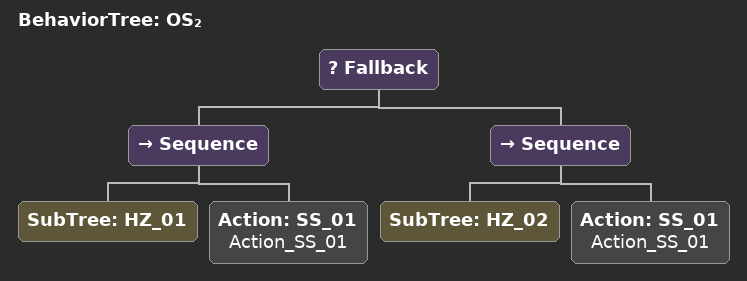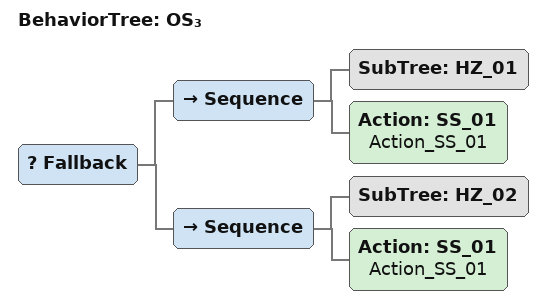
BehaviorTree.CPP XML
<BehaviorTree ID="OS₂">
  <Fallback>
    <Sequence>
      <SubTree ID="HZ_01"/>
      <Action ID="SS_01" name="Action_SS_01"/>
    </Sequence>
    <Sequence>
      <SubTree ID="HZ_02"/>
      <Action ID="SS_01" name="Action_SS_01"/>
    </Sequence>
  </Fallback>
</BehaviorTree>

<BehaviorTree ID="OS₃">
  <Fallback>
    <Sequence>
      <SubTree ID="HZ_01"/>
      <Action ID="SS_01" name="Action_SS_01"/>
    </Sequence>
    <Sequence>
      <SubTree ID="HZ_02"/>
      <Action ID="SS_01" name="Action_SS_01"/>
    </Sequence>
  </Fallback>
</BehaviorTree>
